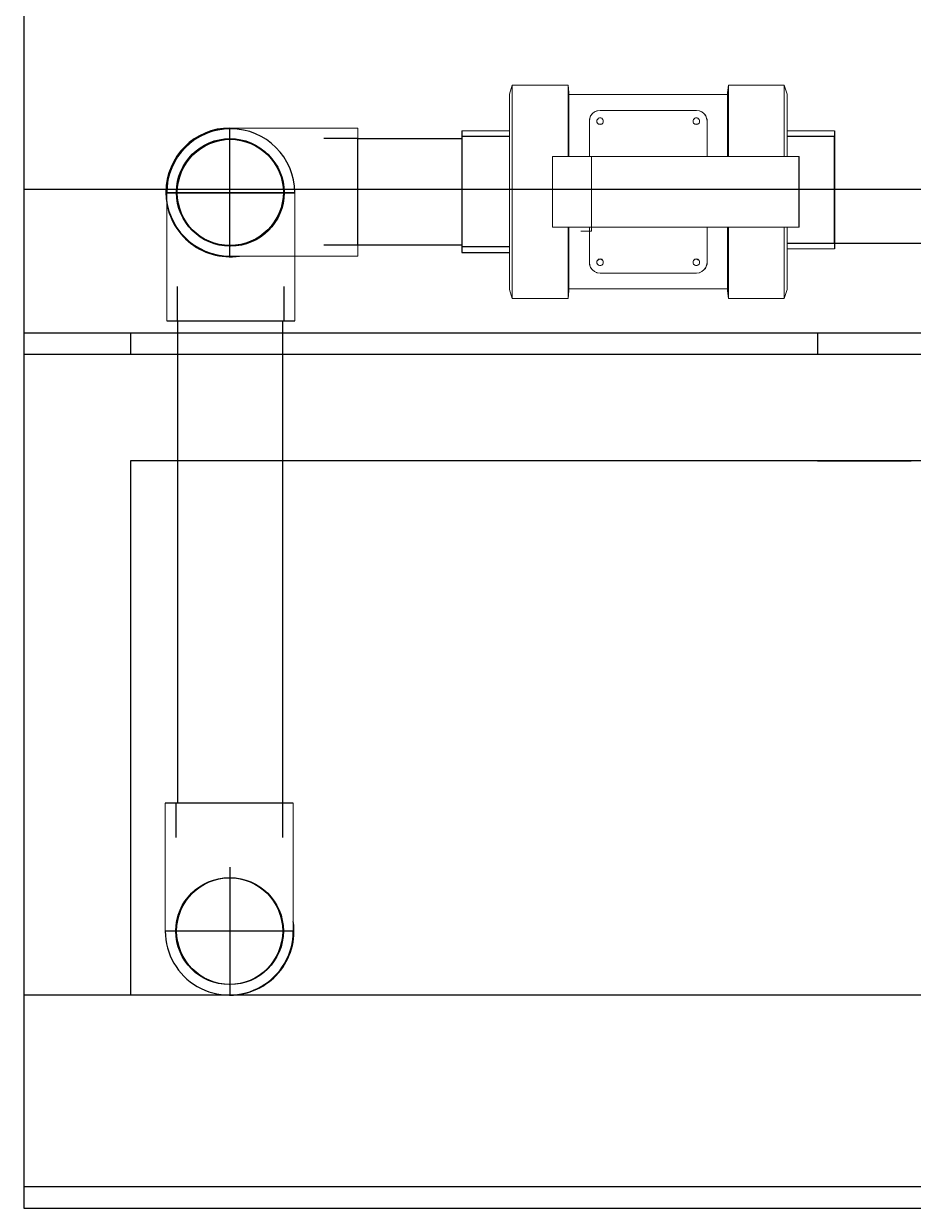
# Model space of a CAD drawing. Header units: inches. Extents: x 13 to 12015, y 11 to 4983.
# Drawn here: x 4195 to 4611, y 3334 to 3889 of the extents above; entities that cross this region are included whole.
import ezdxf

# ---------------------------------------------------------------- set-up
doc = ezdxf.new("R2010")
doc.units = ezdxf.units.IN
doc.header["$MEASUREMENT"] = 0
doc.layers.add('PDF _Геометрия', color=7, linetype='Continuous')

msp = doc.modelspace()

# ---------------------------------------------------------------- linework, layer by layer
for p, q in [((4194.57743, 4333.9176), (4194.57743, 3333.9176)), ((4291.20447, 3779.83369), (4291.20445, 3839.79144)), ((4291.20447, 3779.50064), (4291.20445, 3839.45838)), ((4351.16226, 3834.91853), (4335.11147, 3834.91853)), ((4351.16226, 3784.89733), (4351.16226, 3834.93988)), ((4351.16226, 3834.93988), (4399.86933, 3834.93988)), ((4399.86933, 3838.39201), (4399.86933, 3781.46641)), ((4399.86933, 3834.93988), (4399.86933, 3784.91853)), ((4422.12042, 3835.7636), (4399.86936, 3835.7636)), ((4574.35475, 3835.7636), (4552.10369, 3835.7636)), ((4574.35475, 3838.39201), (4574.35471, 3783.1352)), ((4574.35471, 3785.7636), (4574.35475, 3835.7636)), ((4574.35475, 3838.39201), (4574.35475, 3835.7636)), ((4557.85184, 3793.33366), (4557.85184, 3826.52476)), ((4694.57743, 3811.01755), (4194.57743, 3811.01755)), ((4321.18333, 3809.47952), (4261.22559, 3809.4795)), ((4261.55864, 3809.4795), (4321.51639, 3809.47952)), ((4351.16226, 3784.89733), (4335.11147, 3784.89733)), ((4399.86933, 3784.91853), (4351.16226, 3784.91853)), ((4422.12042, 3784.09481), (4399.86936, 3784.09481)), ((4574.35475, 3785.7636), (4552.10369, 3785.7636)), ((4634.81951, 3785.65763), (4574.35473, 3785.65763)), ((4399.86933, 3781.46641), (4422.12039, 3781.46641)), ((4266.62228, 3749.52171), (4266.62228, 3765.5725)), ((4316.64348, 3749.52171), (4316.64348, 3765.5725)), ((4261.55865, 3749.5217), (4321.51639, 3749.5217)), ((4266.62228, 3749.5217), (4266.62228, 3523.67945)), ((4315.78663, 3749.5217), (4315.78663, 3523.67945)), ((4194.57743, 3743.9176), (4416.38591, 3743.9176)), ((4244.57743, 3743.9176), (4244.57743, 3733.9176)), ((4366.38591, 3743.9176), (4786.39174, 3743.9176)), ((4416.38591, 3743.9176), (4566.38591, 3743.9176)), ((4566.38591, 3743.9176), (4566.38591, 3733.9176)), ((4194.57743, 3733.9176), (4786.39174, 3733.9176)), ((4566.38591, 3683.9176), (4610.20009, 3683.9176)), ((4320.85027, 3523.67945), (4260.89252, 3523.67945)), ((4265.76544, 3523.67943), (4265.76544, 3507.62865)), ((4315.78663, 3523.67944), (4315.78664, 3507.62865)), ((4291.20445, 3493.70051), (4291.20447, 3433.74276)), ((4320.85027, 3463.72164), (4260.89253, 3463.72163)), ((4194.57743, 3433.9176), (4866.38591, 3433.9176))]:
    msp.add_line(p, q)
for points in [[(4244.57743, 3433.9176), (4716.38591, 3433.9176), (4716.38591, 3683.9176), (4244.57743, 3683.9176)], [(4194.57743, 3333.9176), (4866.38591, 3333.9176), (4866.38591, 3343.9176), (4194.57743, 3343.9176)]]:
    msp.add_lwpolyline(points, close=True)
for centre, radius in [((4291.20446, 3809.81257), 25.02127), ((4291.20446, 3809.47951), 25.02127), ((4291.20446, 3809.47951), 25.02127), ((4291.53752, 3809.47951), 25.02127), ((4290.8714, 3463.72164), 25.02127), ((4291.20446, 3463.72164), 25.02127), ((4291.20446, 3463.72164), 25)]:
    msp.add_circle(centre, radius)
for centre, start, end in [((4291.20446, 3809.81257), 90.0000062, 270.0000062), ((4291.20446, 3809.47951), 90.0000062, 188.5485506), ((4291.53752, 3809.47951), 0.0000062, 180.0000062), ((4291.20446, 3809.47951), 180.0000062, 278.5485506), ((4291.20446, 3809.47951), 0, 0.0000062), ((4291.20446, 3809.47951), 270, 270.0000062), ((4291.20446, 3463.72164), 90, 90.0000062), ((4291.20446, 3463.72164), 270.0000062, 8.5485506), ((4290.8714, 3463.72164), 180.0000062, 0.0000062)]:
    msp.add_arc(centre, 29.97887, start, end)
at = {"layer": 'PDF _Геометрия', "lineweight": 9}
for points in [[(4422.12039, 3855.6366), (4423.41836, 3859.90139)], [(4422.12039, 3838.20666), (4422.12039, 3843.21315), (4422.12039, 3847.66336), (4422.12039, 3851.00102), (4422.12039, 3853.59697), (4422.12039, 3855.2658), (4422.12039, 3855.63665), (4422.12039, 3855.2658), (4422.12039, 3853.59697), (4422.12039, 3851.00102), (4422.12039, 3847.66336), (4422.12039, 3843.21315), (4422.12039, 3838.20666), (4422.12039, 3832.45847), (4422.12039, 3826.154), (4422.12039, 3819.47868), (4422.12039, 3812.61794), (4422.12039, 3805.57177), (4422.12039, 3798.71103), (4422.12039, 3792.03571), (4422.12039, 3785.73124), (4422.12039, 3779.98305), (4422.12039, 3774.97657), (4422.12039, 3773.12231)], [(4423.4185, 3773.12231), (4423.4185, 3777.3871), (4423.4185, 3783.69157), (4423.4185, 3790.55231), (4423.4185, 3797.78391), (4423.4185, 3805.20093), (4423.4185, 3812.80337), (4423.4185, 3820.40582), (4423.4185, 3827.63741), (4423.4185, 3834.49816), (4423.4185, 3840.80262), (4423.4185, 3846.36539), (4423.4185, 3851.00103), (4423.4185, 3854.89496), (4423.4185, 3857.67634), (4423.4185, 3859.34517), (4423.4185, 3859.90145)], [(4423.4185, 3859.90141), (4449.56349, 3859.90141)], [(4449.56337, 3826.52482), (4449.56337, 3827.63737), (4449.56337, 3834.49811), (4449.56337, 3840.80258), (4449.56337, 3846.36534), (4449.56337, 3851.00098), (4449.56337, 3854.89492), (4449.56337, 3857.6763), (4449.56337, 3859.34513), (4449.56337, 3859.90141), (4449.93423, 3856.37832)], [(4449.93421, 3856.37837), (4449.93421, 3855.82209)], [(4449.93421, 3826.52476), (4449.93421, 3832.82923), (4449.93421, 3838.57742), (4449.93421, 3843.76933), (4449.93421, 3848.21954), (4449.93421, 3851.74263), (4449.93421, 3854.33858), (4449.93421, 3855.82199), (4449.93421, 3856.37826)], [(4449.93421, 3855.45119), (4524.28983, 3855.45119)], [(4524.28983, 3856.37837), (4524.66068, 3859.90145), (4550.80567, 3859.90145), (4552.10365, 3855.63667)], [(4524.28983, 3855.82202), (4524.28983, 3856.3783), (4524.28983, 3855.82202), (4524.28983, 3854.33862), (4524.28983, 3851.74266), (4524.28983, 3848.21958), (4524.28983, 3843.76936), (4524.28983, 3838.57745), (4524.28983, 3832.82926), (4524.28983, 3826.52479)], [(4524.66066, 3859.90141), (4524.66066, 3859.34513), (4524.66066, 3857.6763), (4524.66066, 3854.89492), (4524.66066, 3851.00098), (4524.66066, 3846.36534), (4524.66066, 3840.80258), (4524.66066, 3834.49811), (4524.66066, 3827.63737), (4524.66066, 3826.52482)], [(4550.80573, 3859.90141), (4550.80573, 3859.34513), (4550.80573, 3857.6763), (4550.80573, 3854.89492), (4550.80573, 3851.00098), (4550.80573, 3846.36534), (4550.80573, 3840.80258), (4550.80573, 3834.49811), (4550.80573, 3827.63737), (4550.80573, 3826.52482)], [(4552.10365, 3855.6366), (4552.10365, 3855.26575), (4552.10365, 3853.59692), (4552.10365, 3851.00097), (4552.10365, 3847.66331), (4552.10365, 3843.2131), (4552.10365, 3838.20661)], [(4552.10365, 3826.52476), (4552.10365, 3832.45838), (4552.10365, 3838.20657), (4552.10365, 3843.21305), (4552.10365, 3847.66327), (4552.10365, 3851.00093), (4552.10365, 3853.59688), (4552.10365, 3855.26571), (4552.10365, 3855.63656)], [(4524.28983, 3851.00097), (4524.28983, 3849.51756)], [(4422.12039, 3781.65176), (4422.12039, 3776.64527), (4422.12039, 3772.19506), (4422.12039, 3768.8574), (4422.12039, 3766.26144), (4422.12039, 3764.59261), (4422.12039, 3764.22176), (4422.12039, 3764.59261), (4422.12039, 3766.26144), (4422.12039, 3768.8574), (4422.12039, 3772.19506), (4422.12039, 3776.64527), (4422.12039, 3781.65176), (4422.12039, 3787.39995), (4422.12039, 3793.70442), (4422.12039, 3800.37973), (4422.12039, 3807.24048), (4422.12039, 3814.28665), (4422.12039, 3821.14739), (4422.12039, 3827.82271), (4422.12039, 3834.12717), (4422.12039, 3839.87537), (4422.12039, 3844.88185), (4422.12039, 3846.73611)], [(4423.4185, 3846.7361), (4423.4185, 3842.47131), (4423.4185, 3836.16685), (4423.4185, 3829.3061), (4423.4185, 3822.07451), (4423.4185, 3814.65749), (4423.4185, 3807.05504), (4423.4185, 3799.4526), (4423.4185, 3792.22101), (4423.4185, 3785.36026), (4423.4185, 3779.0558), (4423.4185, 3773.49303), (4423.4185, 3768.85739), (4423.4185, 3764.96346), (4423.4185, 3762.18207), (4423.4185, 3760.51325), (4423.4185, 3759.95697)], [(4461.05985, 3846.55075), (4460.31815, 3845.80905), (4459.9473, 3844.88192), (4459.57645, 3843.95479), (4459.57645, 3843.02766), (4459.57645, 3834.68352), (4459.57645, 3826.52479)], [(4459.57651, 3826.52476), (4459.57651, 3843.02763), (4459.76193, 3844.32561), (4460.13279, 3845.43816), (4461.05991, 3846.55071), (4461.98704, 3847.29242), (4463.28502, 3847.84869), (4464.583, 3848.03412), (4509.6414, 3848.03412)], [(4459.57651, 3843.9548), (4459.94736, 3844.88193), (4460.31821, 3845.80906), (4461.05991, 3846.55076)], [(4514.64772, 3843.02771), (4514.64772, 3843.95484), (4514.27686, 3844.88197), (4513.90601, 3845.80909), (4513.16431, 3846.5508), (4512.23718, 3847.2925), (4511.12463, 3847.84877), (4509.64123, 3848.0342), (4464.58283, 3848.0342), (4463.09943, 3847.84877), (4461.98687, 3847.2925), (4461.05975, 3846.5508)], [(4463.09945, 3847.84877), (4463.28488, 3847.84877)], [(4463.28487, 3843.76938), (4463.47029, 3843.95481), (4463.84114, 3844.32566)], [(4463.84112, 3844.32564), (4464.21197, 3844.51106), (4464.95368, 3844.51106), (4465.32453, 3844.32564)], [(4464.21215, 3844.51106), (4464.583, 3844.51106), (4464.95385, 3844.51106)], [(4465.32465, 3844.32564), (4465.69551, 3843.95479), (4465.88093, 3843.76936)], [(4508.15778, 3843.02771), (4508.15778, 3843.39856), (4508.3432, 3843.76941), (4508.52863, 3843.95484), (4508.89948, 3844.32569), (4509.27033, 3844.51112), (4509.64118, 3844.51112), (4510.01203, 3844.51112), (4510.38288, 3844.32569), (4510.75374, 3843.95484), (4510.93916, 3843.76941), (4511.12459, 3843.39856), (4511.12459, 3843.02771), (4511.12459, 3842.47144), (4510.93916, 3842.10058), (4510.56831, 3841.72973)], [(4508.34332, 3843.76938), (4508.52874, 3843.95481), (4508.89959, 3844.32566)], [(4508.89957, 3844.32564), (4509.27042, 3844.51106), (4510.01212, 3844.51106), (4510.38297, 3844.32564)], [(4509.27041, 3844.51106), (4509.64126, 3844.51106), (4510.01211, 3844.51106)], [(4509.64124, 3848.03419), (4510.93922, 3847.84876), (4512.2372, 3847.29248), (4513.16433, 3846.55078), (4514.09145, 3845.43823), (4514.46231, 3844.32568), (4514.64773, 3843.0277), (4514.64773, 3826.52483)], [(4510.38291, 3844.32564), (4510.75377, 3843.95479), (4510.93919, 3843.76936)], [(4510.93936, 3847.84877), (4511.12478, 3847.84877)], [(4513.16437, 3846.55075), (4513.90607, 3845.80905), (4514.27693, 3844.88192), (4514.64778, 3843.95479)], [(4550.80573, 3828.37897), (4550.80573, 3829.3061), (4550.80573, 3836.16684), (4550.80573, 3842.47131), (4550.80573, 3846.73609)], [(4552.10365, 3839.87545), (4552.10365, 3844.88194), (4552.10365, 3846.73619), (4552.10365, 3844.88194), (4552.10365, 3839.87545), (4552.10365, 3834.12726), (4552.10365, 3828.37907)], [(4319.17064, 3839.79144), (4291.20445, 3839.79144)], [(4351.16226, 3839.79145), (4319.17063, 3839.79144)], [(4463.6557, 3841.72969), (4463.28485, 3842.10054), (4463.09943, 3842.47139), (4463.09943, 3843.02767), (4463.09943, 3843.39852), (4463.28485, 3843.76937), (4463.6557, 3844.14022)], [(4463.84112, 3841.54427), (4463.47027, 3841.91513), (4463.28485, 3842.10055)], [(4465.32465, 3841.72969), (4464.9538, 3841.54427), (4464.2121, 3841.54427), (4463.84125, 3841.72969)], [(4464.95382, 3841.54427), (4464.58297, 3841.35885), (4464.21212, 3841.54427)], [(4465.88091, 3842.10053), (4465.69548, 3841.9151), (4465.32463, 3841.54425)], [(4466.06633, 3843.02771), (4466.06633, 3842.47144), (4465.8809, 3842.10058), (4465.51005, 3841.72973)], [(4465.51007, 3844.14022), (4465.88092, 3843.76937), (4466.06635, 3843.39852), (4466.06635, 3843.02767)], [(4508.71415, 3841.72969), (4508.3433, 3842.10054), (4508.15788, 3842.47139), (4508.15788, 3843.02767), (4508.15788, 3843.39852), (4508.3433, 3843.76937), (4508.71415, 3844.14022)], [(4508.1579, 3843.02771), (4508.1579, 3842.47144), (4508.34332, 3842.10058), (4508.52875, 3841.91516), (4508.8996, 3841.54431), (4509.27045, 3841.54431), (4509.6413, 3841.35888), (4510.01215, 3841.54431), (4510.383, 3841.54431), (4510.75386, 3841.91516), (4510.93928, 3842.10058), (4511.12471, 3842.47144), (4511.12471, 3843.02771)], [(4508.89957, 3841.54427), (4508.52872, 3841.91513), (4508.34329, 3842.10055)], [(4510.38291, 3841.72969), (4510.01206, 3841.54427), (4509.27036, 3841.54427), (4508.89951, 3841.54427)], [(4510.01208, 3841.54427), (4509.64123, 3841.35885), (4509.27038, 3841.54427)], [(4510.93936, 3842.10053), (4510.75393, 3841.9151), (4510.38308, 3841.54425)], [(4510.56852, 3844.14022), (4510.93937, 3843.76937), (4511.1248, 3843.39852), (4511.1248, 3843.02767)], [(4514.64772, 3826.52476), (4514.64772, 3834.68348), (4514.64772, 3843.02763)], [(4422.12039, 3838.39201), (4399.86933, 3838.39201)], [(4574.35475, 3838.39201), (4552.10369, 3838.39201)], [(4422.12039, 3826.15395), (4422.12039, 3829.30619)], [(4459.57651, 3830.97501), (4459.57651, 3828.37905)], [(4459.57651, 3828.37897), (4459.57651, 3830.97493)], [(4514.64772, 3830.97501), (4514.64772, 3828.37905)], [(4514.64772, 3828.37897), (4514.64772, 3830.97493)], [(4442.33189, 3826.52479), (4442.33189, 3793.33363), (4460.50358, 3793.33363)], [(4442.33189, 3793.33363), (4442.33189, 3826.52479), (4460.50358, 3826.52479)], [(4442.33189, 3826.52476), (4452.71571, 3826.52476), (4463.84124, 3826.52476), (4475.33762, 3826.52476), (4487.20486, 3826.52476)], [(4460.5036, 3826.52476), (4460.5036, 3791.47934), (4455.49711, 3791.47934)], [(4556.73929, 3826.52476), (4545.24291, 3826.52476), (4533.74653, 3826.52476), (4522.43557, 3826.52476), (4511.12462, 3826.52476), (4500.18452, 3826.52476), (4489.61526, 3826.52476), (4479.41686, 3826.52476), (4469.77473, 3826.52476), (4460.50346, 3826.52476)], [(4487.20473, 3826.52476), (4498.51568, 3826.52476), (4510.01206, 3826.52476), (4521.8793, 3826.52476), (4533.74653, 3826.52476), (4545.79918, 3826.52476), (4557.85184, 3826.52476)], [(4422.12039, 3812.24704), (4422.12039, 3813.73045)], [(4261.55864, 3809.4795), (4261.55865, 3781.51332)], [(4321.51639, 3781.51333), (4321.51639, 3809.47952)], [(4351.16226, 3809.91861), (4351.16226, 3802.0796), (4351.16226, 3794.87619), (4351.16226, 3788.52024), (4351.16226, 3783.85921), (4351.16226, 3780.8931), (4351.16226, 3779.83377), (4351.16226, 3780.8931), (4351.16226, 3783.85921), (4351.16226, 3784.91853)], [(4442.33189, 3793.33366), (4452.71571, 3793.33366), (4463.84124, 3793.33366), (4475.33762, 3793.33366), (4487.20486, 3793.33366)], [(4449.56337, 3793.3336), (4449.56337, 3792.22105), (4449.56337, 3785.3603), (4449.56337, 3779.05584), (4449.56337, 3773.49307), (4449.56337, 3768.85743), (4449.56337, 3764.9635), (4449.56337, 3762.18212), (4449.56337, 3760.51329), (4449.56337, 3759.95701), (4449.93423, 3763.48009)], [(4449.93421, 3793.33366), (4449.93421, 3787.02919), (4449.93421, 3781.281), (4449.93421, 3776.08909), (4449.93421, 3771.63887), (4449.93421, 3768.11579), (4449.93421, 3765.51983), (4449.93421, 3764.03643), (4449.93421, 3763.48015)], [(4461.05985, 3773.30767), (4460.31815, 3774.04937), (4459.9473, 3774.9765), (4459.57645, 3775.90363), (4459.57645, 3776.83075), (4459.57645, 3785.1749), (4459.57645, 3793.33362)], [(4459.57651, 3793.33366), (4459.57651, 3776.83079), (4459.76193, 3775.53281), (4460.13279, 3774.42026), (4461.05991, 3773.3077), (4461.98704, 3772.566), (4463.28502, 3772.00972), (4464.583, 3771.8243), (4509.6414, 3771.8243)], [(4556.73929, 3793.33366), (4545.24291, 3793.33366), (4533.74653, 3793.33366), (4522.43557, 3793.33366), (4511.12462, 3793.33366), (4500.18452, 3793.33366), (4489.61526, 3793.33366), (4479.41686, 3793.33366), (4469.77473, 3793.33366), (4460.50346, 3793.33366)], [(4487.20473, 3793.33366), (4498.51568, 3793.33366), (4510.01206, 3793.33366), (4521.8793, 3793.33366), (4533.74653, 3793.33366), (4545.79918, 3793.33366), (4557.85184, 3793.33366)], [(4509.64124, 3771.82423), (4510.93922, 3772.00966), (4512.2372, 3772.56593), (4513.16433, 3773.30763), (4514.09145, 3774.42019), (4514.46231, 3775.53274), (4514.64773, 3776.83072), (4514.64773, 3793.33359)], [(4514.64772, 3793.33366), (4514.64772, 3785.17493), (4514.64772, 3776.83079)], [(4524.28983, 3764.03639), (4524.28983, 3763.48012), (4524.28983, 3764.03639), (4524.28983, 3765.5198), (4524.28983, 3768.11575), (4524.28983, 3771.63884), (4524.28983, 3776.08905), (4524.28983, 3781.28097), (4524.28983, 3787.02916), (4524.28983, 3793.33362)], [(4524.66066, 3759.95701), (4524.66066, 3760.51329), (4524.66066, 3762.18212), (4524.66066, 3764.9635), (4524.66066, 3768.85743), (4524.66066, 3773.49307), (4524.66066, 3779.05584), (4524.66066, 3785.3603), (4524.66066, 3792.22105), (4524.66066, 3793.3336)], [(4550.80573, 3759.95701), (4550.80573, 3760.51329), (4550.80573, 3762.18212), (4550.80573, 3764.9635), (4550.80573, 3768.85743), (4550.80573, 3773.49307), (4550.80573, 3779.05584), (4550.80573, 3785.3603), (4550.80573, 3792.22105), (4550.80573, 3793.3336)], [(4552.10365, 3793.33366), (4552.10365, 3787.40004), (4552.10365, 3781.65185), (4552.10365, 3776.64536), (4552.10365, 3772.19515), (4552.10365, 3768.85749), (4552.10365, 3766.26153), (4552.10365, 3764.5927), (4552.10365, 3764.22185)], [(4261.55865, 3781.51332), (4261.55865, 3749.5217)], [(4291.20447, 3779.83369), (4319.17065, 3779.8337)], [(4319.17065, 3779.8337), (4351.16227, 3779.8337)], [(4321.51639, 3749.52171), (4321.51639, 3781.51334)], [(4463.6557, 3778.12872), (4463.28485, 3777.75787), (4463.09943, 3777.38702), (4463.09943, 3776.83075), (4463.09943, 3776.45989), (4463.28485, 3776.08904), (4463.6557, 3775.71819)], [(4463.84112, 3778.31414), (4463.47027, 3777.94329), (4463.28485, 3777.75787)], [(4465.32465, 3778.12872), (4464.9538, 3778.31415), (4464.2121, 3778.31415), (4463.84125, 3778.12872)], [(4464.95382, 3778.31414), (4464.58297, 3778.49957), (4464.21212, 3778.31414)], [(4465.88091, 3777.75789), (4465.69548, 3777.94331), (4465.32463, 3778.31416)], [(4466.06633, 3776.8307), (4466.06633, 3777.38698), (4465.8809, 3777.75783), (4465.51005, 3778.12868)], [(4508.15778, 3776.8307), (4508.15778, 3776.45985), (4508.3432, 3776.089), (4508.52863, 3775.90358), (4508.89948, 3775.53273), (4509.27033, 3775.3473), (4509.64118, 3775.3473), (4510.01203, 3775.3473), (4510.38288, 3775.53273), (4510.75374, 3775.90358), (4510.93916, 3776.089), (4511.12459, 3776.45985), (4511.12459, 3776.8307), (4511.12459, 3777.38698), (4510.93916, 3777.75783), (4510.56831, 3778.12868)], [(4508.71415, 3778.12872), (4508.3433, 3777.75787), (4508.15788, 3777.38702), (4508.15788, 3776.83075), (4508.15788, 3776.45989), (4508.3433, 3776.08904), (4508.71415, 3775.71819)], [(4508.1579, 3776.8307), (4508.1579, 3777.38698), (4508.34332, 3777.75783), (4508.52875, 3777.94326), (4508.8996, 3778.31411), (4509.27045, 3778.31411), (4509.6413, 3778.49953), (4510.01215, 3778.31411), (4510.383, 3778.31411), (4510.75386, 3777.94326), (4510.93928, 3777.75783), (4511.12471, 3777.38698), (4511.12471, 3776.8307)], [(4508.89957, 3778.31414), (4508.52872, 3777.94329), (4508.34329, 3777.75787)], [(4510.38291, 3778.12872), (4510.01206, 3778.31415), (4509.27036, 3778.31415), (4508.89951, 3778.31415)], [(4510.01208, 3778.31414), (4509.64123, 3778.49957), (4509.27038, 3778.31414)], [(4510.93936, 3777.75789), (4510.75393, 3777.94331), (4510.38308, 3778.31416)], [(4552.10365, 3783.1352), (4574.35471, 3783.1352)], [(4552.10365, 3764.22181), (4552.10365, 3764.59266), (4552.10365, 3766.26149), (4552.10365, 3768.85745), (4552.10365, 3772.19511), (4552.10365, 3776.64532), (4552.10365, 3781.65181)], [(4459.57651, 3775.90361), (4459.94736, 3774.97649), (4460.31821, 3774.04936), (4461.05991, 3773.30766)], [(4514.64772, 3776.8307), (4514.64772, 3775.90358), (4514.27686, 3774.97645), (4513.90601, 3774.04932), (4513.16431, 3773.30762), (4512.23718, 3772.56592), (4511.12463, 3772.00964), (4509.64123, 3771.82422), (4464.58283, 3771.82422), (4463.09943, 3772.00964), (4461.98687, 3772.56592), (4461.05975, 3773.30762)], [(4463.28487, 3776.08903), (4463.47029, 3775.90361), (4463.84114, 3775.53276)], [(4463.84112, 3775.53278), (4464.21197, 3775.34735), (4464.95368, 3775.34735), (4465.32453, 3775.53278)], [(4464.21215, 3775.34736), (4464.583, 3775.34736), (4464.95385, 3775.34736)], [(4465.32465, 3775.53278), (4465.69551, 3775.90363), (4465.88093, 3776.08906)], [(4465.51007, 3775.7182), (4465.88092, 3776.08905), (4466.06635, 3776.4599), (4466.06635, 3776.83075)], [(4508.34332, 3776.08903), (4508.52874, 3775.90361), (4508.89959, 3775.53276)], [(4508.89957, 3775.53278), (4509.27042, 3775.34735), (4510.01212, 3775.34735), (4510.38297, 3775.53278)], [(4509.27041, 3775.34736), (4509.64126, 3775.34736), (4510.01211, 3775.34736)], [(4510.38291, 3775.53278), (4510.75377, 3775.90363), (4510.93919, 3776.08906)], [(4510.56852, 3775.7182), (4510.93937, 3776.08905), (4511.1248, 3776.4599), (4511.1248, 3776.83075)], [(4513.16437, 3773.30767), (4513.90607, 3774.04937), (4514.27693, 3774.9765), (4514.64778, 3775.90363)], [(4463.09945, 3772.00965), (4463.28488, 3772.00965)], [(4510.93936, 3772.00965), (4511.12478, 3772.00965)], [(4524.28983, 3768.85745), (4524.28983, 3770.34085)], [(4422.12039, 3764.22181), (4423.41836, 3759.95703)], [(4449.93421, 3764.40723), (4524.28983, 3764.40723)], [(4449.93421, 3763.48005), (4449.93421, 3764.03632)], [(4524.28983, 3763.48005), (4524.66068, 3759.95696), (4550.80567, 3759.95696), (4552.10365, 3764.22175)], [(4423.4185, 3759.95701), (4449.56349, 3759.95701)], [(4260.89252, 3523.67943), (4260.89253, 3491.68781)], [(4320.85027, 3491.68782), (4320.85027, 3523.67945)], [(4260.89253, 3491.68782), (4260.89253, 3463.72163)], [(4320.85027, 3463.72164), (4320.85027, 3491.68783)]]:
    msp.add_lwpolyline(points, dxfattribs=at)
for points in [[(4463.09945, 3843.02771), (4463.09945, 3842.47144), (4463.28488, 3842.10058), (4463.4703, 3841.91516), (4463.84115, 3841.54431), (4464.212, 3841.54431), (4464.58285, 3841.35888), (4464.95371, 3841.54431), (4465.32456, 3841.54431), (4465.69541, 3841.91516), (4465.88083, 3842.10058), (4466.06626, 3842.47144), (4466.06626, 3843.02771), (4466.06626, 3843.39856), (4465.88083, 3843.76941), (4465.69541, 3843.95484), (4465.32456, 3844.32569), (4464.95371, 3844.51112), (4464.58285, 3844.51112), (4464.212, 3844.51112), (4463.84115, 3844.32569), (4463.4703, 3843.95484), (4463.28488, 3843.76941), (4463.09945, 3843.39856)], [(4351.16226, 3834.91853), (4351.16226, 3835.76599), (4351.16226, 3838.94397), (4351.16226, 3839.79143), (4351.16226, 3838.94397), (4351.16226, 3835.76599), (4351.16226, 3831.10496), (4351.16226, 3824.96087), (4351.16226, 3817.5456), (4351.16226, 3809.91845), (4351.16226, 3816.27441), (4351.16226, 3822.41849), (4351.16226, 3827.50325), (4351.16226, 3831.52869), (4351.16226, 3834.07107)], [(4463.09945, 3776.8307), (4463.09945, 3777.38698), (4463.28488, 3777.75783), (4463.4703, 3777.94326), (4463.84115, 3778.31411), (4464.212, 3778.31411), (4464.58285, 3778.49953), (4464.95371, 3778.31411), (4465.32456, 3778.31411), (4465.69541, 3777.94326), (4465.88083, 3777.75783), (4466.06626, 3777.38698), (4466.06626, 3776.8307), (4466.06626, 3776.45985), (4465.88083, 3776.089), (4465.69541, 3775.90358), (4465.32456, 3775.53273), (4464.95371, 3775.3473), (4464.58285, 3775.3473), (4464.212, 3775.3473), (4463.84115, 3775.53273), (4463.4703, 3775.90358), (4463.28488, 3776.089), (4463.09945, 3776.45985)]]:
    msp.add_lwpolyline(points, close=True, dxfattribs=at)

doc.saveas('drawing.dxf')
